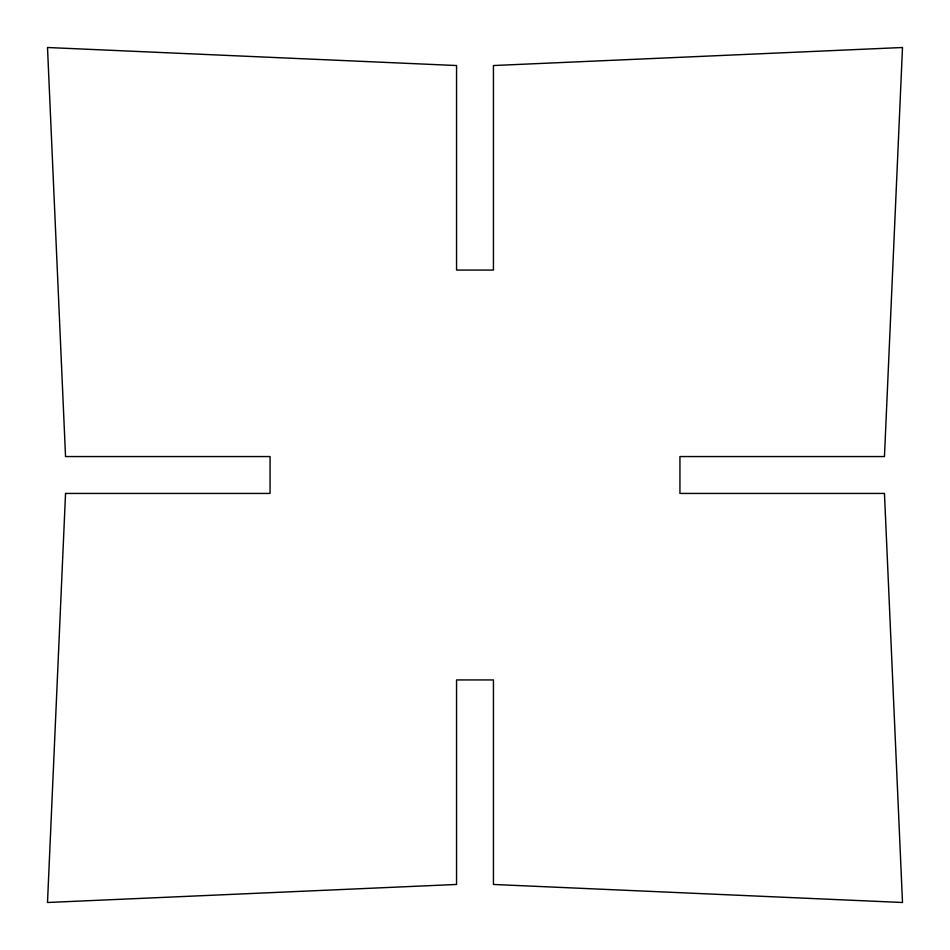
<?xml version="1.0" encoding="UTF-8"?>
<svg xmlns="http://www.w3.org/2000/svg" width="950" height="950" viewBox="0 0 950 950"><rect width="100%" height="100%" fill="white"/><g stroke="black" fill="none" stroke-linecap="round" stroke-linejoin="round"><path stroke-width="1.43" d="M65.538 493.442L47.5 902.5L456.558 884.462L456.558 679.939L493.442 679.939L493.442 884.462L902.5 902.5L884.462 493.442L679.939 493.442L679.939 456.558L884.462 456.558L902.5 47.5L493.442 65.538L493.442 270.061L456.558 270.061L456.558 65.538L47.5 47.5L65.538 456.558L270.061 456.558L270.061 493.442L65.538 493.442"/></g></svg>
